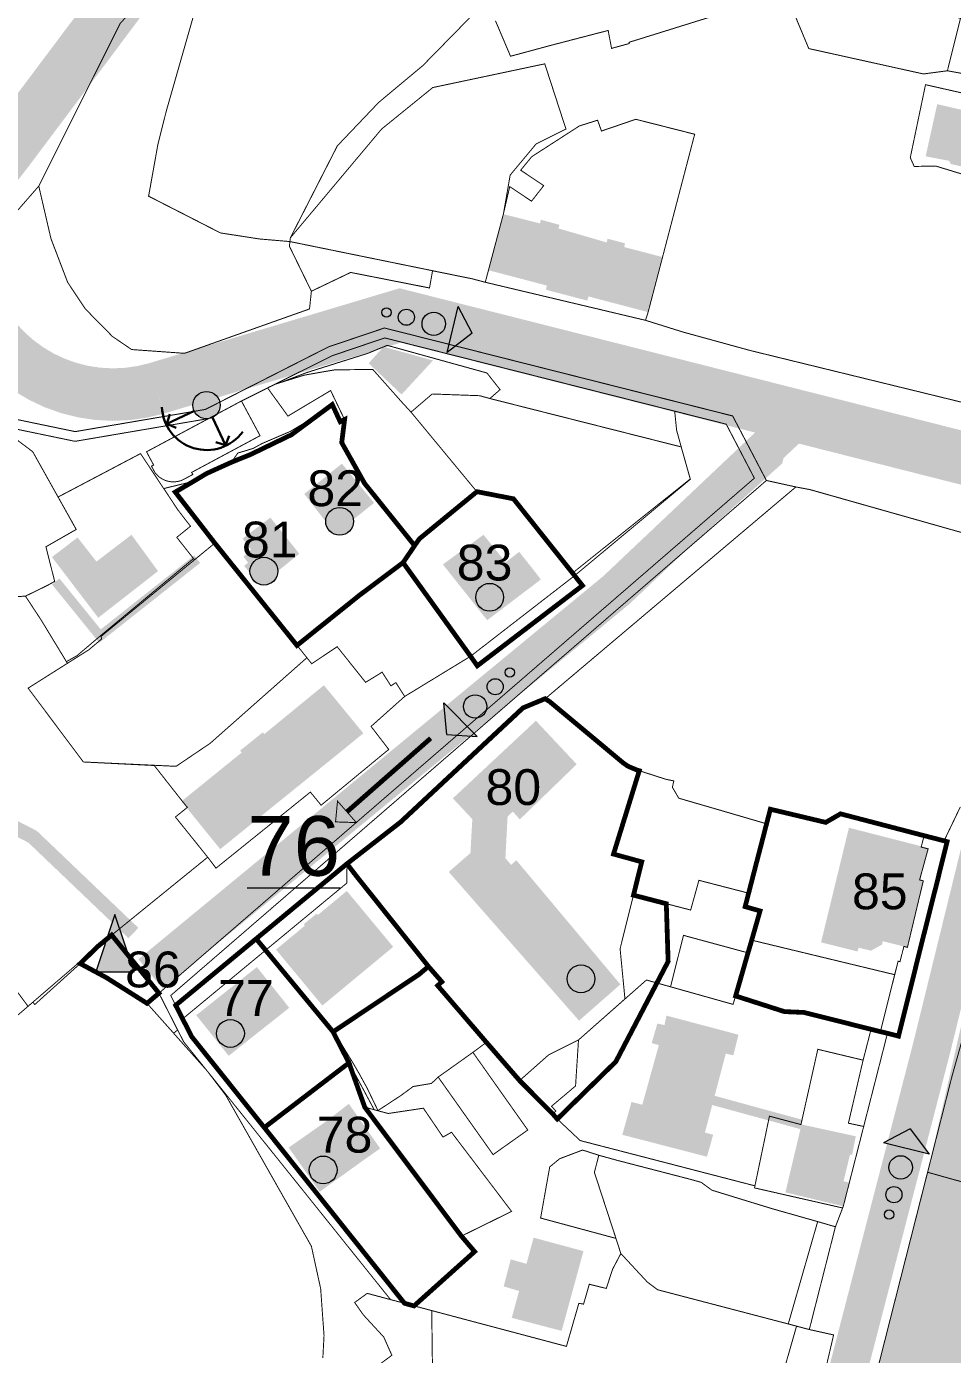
# Model space of a CAD drawing. Header units: millimetres. Extents: x 21689 to 31331, y 37531 to 43751.
# Drawn here: x 25501.4 to 25695.3, y 41849.1 to 42127.4 of the extents above; entities that cross this region are included whole.
import ezdxf

# ---------------------------------------------------------------- set-up
doc = ezdxf.new("R2010")
doc.units = ezdxf.units.MM
doc.linetypes.add('g5_084', pattern=[0.4, 0.2, -0.2])
for name, color, linetype, lineweight in [('0.15 - Видовые раскрытия', 22, 'Continuous', 9), ('00 границы ОКН', 1, 'Continuous', 40), ('00 номер ОКН', 7, 'Continuous', 15), ('00 Разраб границы', 5, 'g5_084', 50), ('CONTUR', 150, 'Continuous', 9)]:
    doc.layers.add(name, color=color, linetype=linetype, lineweight=lineweight)
doc.layers.add('0.16.3 - пешеходные пути', color=40, linetype='boundary')
for name, color, linetype, lineweight, transparency in [('00 Дороги', 252, 'Continuous', 9, 0.2), ('00 ОКН', 1, 'Continuous', 9, 0.4), ('24. ценная дореволюц постройка', 192, 'Continuous', 13, 0.4)]:
    doc.layers.add(name, color=color, linetype=linetype, lineweight=lineweight, transparency=transparency)
doc.layers.add('00 Парки и скверы', color=114, linetype='Continuous', lineweight=9, true_color=0x00a945, transparency=0.5)
doc.layers.add('25. ценная историческая застройка сов пер', color=92, linetype='Continuous', lineweight=0, true_color=0x19df16)
doc.styles.get("Standard").update_dxf_attribs({"font": 'arial.ttf'})
doc.linetypes.add('474_2', pattern='A,1,-0.5,[222,geobl2.shx,S=0.1,R=0,X=0,Y=0],-0.5,3', length=5)
doc.linetypes.add('boundary', pattern='A,7,-3,[1,bnd.shx,S=1,R=0,X=0,Y=0],-3,3', length=16)

# ---------------------------------------------------------------- blocks, each defined once
blk = doc.blocks.new('участки все')
at = {"layer": 'CONTUR', "const_width": 0.2}
for points in [[(2612.03, 4402.79), (2624.85, 4400.12), (2652.12, 4404.77), (2677.9, 4417.88), (2689.62, 4421.84), (2762.55, 4403.4), (2769.62, 4389.88), (2644.86, 4281.96), (2649.26, 4273.33), (2693.83, 4217.47), (2690.9, 4218.24), (2652.49, 4266.16), (2647.57, 4272.26), (2642.39, 4282.45), (2767.1, 4390.37), (2761.21, 4401.68), (2689.69, 4419.76), (2678.68, 4416.03), (2659.67, 4406.54), (2652.76, 4402.85), (2624.82, 4398.09), (2611.2, 4400.92)], [(2652.8, 4498.37), (2643.95, 4467.38), (2642.19, 4460.41), (2640.23, 4449.46), (2655.27, 4441.76), (2663.47, 4440.49), (2669.82, 4439.95), (2669.92, 4440.74), (2679.76, 4460.01), (2688.43, 4469.12), (2697.65, 4476.81), (2707.67, 4487.04)], [(2712.88, 4486.21), (2716.03, 4478.78), (2724.31, 4481.02), (2734.22, 4483.6), (2736.48, 4484.18), (2737.19, 4480.43), (2740.87, 4481.44), (2740.84, 4481.7), (2760.53, 4487.83)], [(2612.03, 4402.79), (2624.85, 4400.12), (2652.12, 4404.77), (2677.9, 4417.88), (2689.62, 4421.84), (2762.55, 4403.4), (2769.62, 4389.88), (2644.86, 4281.96), (2649.26, 4273.33), (2693.83, 4217.47), (2690.9, 4218.24), (2652.49, 4266.16), (2647.57, 4272.26), (2642.39, 4282.45), (2767.1, 4390.37), (2761.21, 4401.68), (2689.69, 4419.76), (2678.68, 4416.03), (2659.67, 4406.54), (2652.76, 4402.85), (2624.82, 4398.09), (2611.2, 4400.92)], [(2819.03, 4451.52), (2805.07, 4455.78), (2800.58, 4455.69), (2799.76, 4457.54), (2799.76, 4457.54), (2802.95, 4472.82), (2845.48, 4463.2)], [(2811.99, 4378.56), (2778.75, 4387.97), (2775.8, 4388.53), (2769.63, 4389.88), (2762.56, 4403.41), (2689.63, 4421.84), (2677.9, 4417.88), (2652.12, 4404.78), (2624.85, 4400.13), (2612.03, 4402.79)], [(2607.38, 4440.27), (2617.22, 4451.57), (2617.22, 4451.57), (2619.77, 4440.57), (2623.27, 4431.4), (2626.96, 4425.85), (2632.66, 4420.05), (2636.68, 4417.32), (2647.74, 4416.53), (2673.93, 4425.83), (2674.32, 4429.54), (2682.55, 4433.48), (2699.06, 4430.22), (2699.7, 4433.83), (2708.04, 4432.14), (2710.74, 4431.42), (2744.3, 4423.45), (2752.19, 4420.98), (2766.23, 4417.12), (2875.03, 4390.51)], [(2614.43, 4365.66), (2615.44, 4366.14), (2619.09, 4367.93), (2620.55, 4368.74), (2618.72, 4375.99), (2625.07, 4379.63), (2620.52, 4387.75), (2615.96, 4395.9), (2603.32, 4405.45)], [(2810.25, 4321.5), (2806.84, 4314.38), (2802.66, 4315.46), (2785.16, 4320.03), (2782.05, 4318.24), (2770.45, 4321), (2769.67, 4317.94), (2761.17, 4320.43), (2751.27, 4323.31), (2749.93, 4325.6), (2750.23, 4326.93), (2748.54, 4327.28), (2742.45, 4329.25), (2740.63, 4330), (2739.62, 4330.71), (2724.26, 4343.53), (2723.28, 4344.15), (2775.79, 4388.53), (2775.79, 4388.53), (2778.75, 4387.98), (2811.99, 4378.56)], [(2773.54, 4167.26), (2783.7, 4210.84), (2778.61, 4211.97), (2784.08, 4233.5), (2785.73, 4237.8), (2794.98, 4274.03), (2797.3, 4273.45), (2799.08, 4280.59), (2801.77, 4291.35), (2805.38, 4305.8), (2807.48, 4314.21), (2806.84, 4314.38), (2810.25, 4321.5)], [(2813.36, 4282.39), (2808.48, 4264.98), (2782.63, 4163.21)], [(2606.35, 4181.06), (2597.79, 4215.59), (2576.81, 4241.48), (2578.71, 4246.13), (2581.01, 4250.52), (2581.01, 4250.52), (2615.99, 4280.57), (2616.38, 4280.07), (2625.9, 4288.66), (2631.38, 4285.71), (2639.9, 4280.32), (2652.49, 4266.16), (2656.39, 4261.05), (2674.32, 4229.43), (2676.26, 4220.55), (2676.97, 4210.69), (2676.72, 4206)]]:
    blk.add_lwpolyline(points, dxfattribs=at)
for points in [[(2655, 4504.27), (2652.8, 4498.38), (2643.95, 4467.38), (2642.19, 4460.41), (2640.22, 4449.46), (2655.27, 4441.76), (2663.47, 4440.49), (2669.82, 4439.95), (2669.72, 4438.96), (2674.32, 4429.54), (2673.93, 4425.83), (2647.74, 4416.53), (2636.68, 4417.32), (2632.66, 4420.05), (2626.96, 4425.85), (2623.27, 4431.4), (2619.77, 4440.57), (2617.22, 4451.57), (2634.28, 4485.67), (2645.08, 4497.44), (2655, 4504.27)], [(2800.95, 4489.39), (2804.06, 4501.47), (2806.08, 4501.67), (2820.37, 4502.82), (2829.08, 4503.28), (2829.04, 4498.83), (2826.8, 4493.66), (2826.66, 4493.26), (2823.61, 4494.07), (2818.3, 4473.77), (2807.54, 4475.74), (2810.28, 4486.72), (2800.95, 4489.39)], [(2773.65, 4492.02), (2776.93, 4493.07), (2790.78, 4497.14), (2791.35, 4500.19), (2804.06, 4501.47), (2800.95, 4489.39), (2810.28, 4486.72), (2807.54, 4475.74), (2802.52, 4475.07), (2778.5, 4480.39), (2773.65, 4492.02)], [(2710.74, 4431.42), (2711.43, 4434.03), (2714.54, 4445.74), (2715.96, 4453.89), (2721.37, 4460.39), (2727.64, 4463.53), (2723.2, 4477.19), (2699.74, 4472.22), (2689.01, 4463.51), (2669.92, 4440.74), (2669.82, 4439.95), (2699.7, 4433.84), (2708.03, 4432.14), (2710.74, 4431.42)], [(2710.74, 4431.42), (2711.43, 4434.03), (2714.54, 4445.74), (2715.86, 4451.47), (2720.43, 4448.41), (2722.55, 4451.12), (2722.98, 4451.67), (2718.16, 4454.91), (2720.48, 4457.74), (2722.32, 4458.93), (2730.44, 4464.17), (2734.27, 4465.38), (2735.08, 4463.11), (2742.26, 4465.57), (2752.08, 4463.08), (2754.6, 4462.43), (2747.97, 4437.06), (2744.85, 4425.17), (2744.3, 4423.45), (2710.74, 4431.42)], [(2699.7, 4433.84), (2669.82, 4439.95), (2669.72, 4438.96), (2674.32, 4429.54), (2682.55, 4433.48), (2699.06, 4430.23), (2699.7, 4433.84)], [(2673.26, 4412.47), (2668.1, 4410.49), (2672.79, 4411.95), (2676.99, 4412.69), (2679.27, 4413.07), (2687.19, 4413.15), (2693.34, 4406.22), (2695.19, 4404.21), (2699.62, 4408.01), (2709.55, 4407.65), (2711.71, 4407.06), (2713.84, 4408.92), (2711.09, 4412.41), (2690.21, 4418.2), (2686.13, 4416.53), (2673.26, 4412.47)], [(2665.15, 4409.27), (2666.76, 4410.07), (2672.79, 4411.95), (2676.99, 4412.69), (2679.27, 4413.07), (2687.19, 4413.15), (2693.34, 4406.22), (2695.19, 4404.21), (2708.98, 4387.54), (2703.87, 4383.34), (2696.94, 4377.67), (2695.94, 4376.26), (2685.48, 4389.28), (2680.68, 4397.81), (2681.27, 4402.65), (2678.35, 4408.73), (2669.41, 4403.38), (2665.15, 4409.27)], [(2695.19, 4404.21), (2699.62, 4408.01), (2709.55, 4407.65), (2711.71, 4407.06), (2751.77, 4396.92), (2751.96, 4396.28), (2753.67, 4390.21), (2729.02, 4370.49), (2716.65, 4386.05), (2708.98, 4387.54), (2695.19, 4404.21)], [(2639.79, 4395.9), (2659.67, 4406.54), (2663.57, 4399.27), (2649.24, 4391.58), (2649.49, 4391.15), (2647.98, 4390.33), (2647.07, 4389.87), (2646.25, 4389.66), (2645.41, 4389.58), (2644.57, 4389.66), (2643.76, 4389.87), (2642.99, 4390.24), (2642.3, 4390.72), (2641.64, 4391.4), (2640.83, 4392.88), (2641.28, 4393.12), (2639.79, 4395.9)], [(2657.56, 4393.7), (2658.91, 4395.63), (2662.11, 4396.6), (2663.98, 4397.63), (2669.9, 4400.16), (2675.14, 4403.31), (2678.69, 4405.79), (2680.36, 4402.19), (2681.27, 4402.65), (2680.68, 4397.81), (2685.48, 4389.28), (2695.94, 4376.26), (2695.75, 4375.94), (2693.52, 4372.68), (2707.66, 4353.05), (2693.86, 4344.63), (2692.02, 4347.52), (2690.97, 4346.85), (2689.14, 4349.72), (2685.68, 4347.59), (2679.72, 4355.05), (2674.39, 4351.49), (2673.38, 4352.75), (2654.1, 4376.76), (2649.87, 4373.3), (2649.63, 4373.53), (2646.12, 4377.97), (2649, 4380.29), (2646.35, 4383.73), (2643.4, 4388.2), (2649.6, 4389.7), (2652.27, 4391.29), (2657.56, 4393.7)], [(2686.82, 4338.35), (2693.86, 4344.63), (2707.66, 4353.05), (2729.45, 4369.94), (2753.7, 4390.14), (2751.96, 4396.28), (2750.82, 4400.4), (2750.42, 4404.4), (2761.22, 4401.68), (2767.1, 4390.37), (2642.39, 4282.45), (2646.3, 4274.73), (2645.46, 4274.08), (2639.9, 4280.32), (2638.15, 4281.44), (2631.38, 4285.71), (2625.9, 4288.66), (2625.68, 4288.9), (2629.59, 4292.26), (2652.61, 4310.95), (2654.34, 4308.65), (2674.11, 4324.59), (2676.36, 4321.84), (2690.52, 4333.53), (2686.82, 4338.35)], [(2621.27, 4386.42), (2638.53, 4395.52), (2646.35, 4383.73), (2649, 4380.29), (2646.12, 4377.97), (2649.63, 4373.53), (2630.06, 4357.28), (2625.22, 4353.16), (2623.01, 4351.93), (2617.77, 4360.56), (2614.43, 4365.66), (2615.44, 4366.14), (2619.09, 4367.93), (2620.55, 4368.74), (2618.72, 4375.99), (2625.06, 4379.63), (2621.27, 4386.42)], [(2718.66, 4342.24), (2693.03, 4318.32), (2681.78, 4309.57), (2681.76, 4305.54), (2647.35, 4277.07), (2644.86, 4281.96), (2769.63, 4389.89), (2775.8, 4388.53), (2723.29, 4344.15), (2718.66, 4342.24)], [(2696.94, 4377.67), (2703.87, 4383.34), (2708.98, 4387.54), (2716.65, 4386.05), (2729.45, 4369.94), (2707.66, 4353.05), (2693.52, 4372.68), (2695.75, 4375.94), (2696.94, 4377.67)], [(2645.99, 4329.99), (2626.56, 4330.9), (2614.99, 4346.37), (2627.74, 4354.43), (2630.39, 4356.67), (2630.25, 4357.2), (2654.1, 4376.76), (2673.38, 4352.75), (2653.13, 4334.82), (2645.99, 4329.99)], [(2626.56, 4330.9), (2614.99, 4346.37), (2623.22, 4351.57), (2617.77, 4360.56), (2614.43, 4365.66), (2601.43, 4364.74), (2600.95, 4365.38), (2599.99, 4366.66), (2589.53, 4359.97), (2587.49, 4358.26), (2588.44, 4356.75), (2591.56, 4351.78), (2577.87, 4341.45), (2596.65, 4310.91), (2602, 4297.21), (2614.97, 4279.7), (2629.59, 4292.26), (2652.6, 4310.95), (2645.84, 4319.37), (2648.34, 4321.38), (2646.95, 4323.1), (2641.41, 4330.16), (2626.56, 4330.9)], [(2710.98, 4272.16), (2700.78, 4284.04), (2701.68, 4284.82), (2698.85, 4288.05), (2683.63, 4307.12), (2681.78, 4309.57), (2693.03, 4318.32), (2718.66, 4342.24), (2723.28, 4344.15), (2724.26, 4343.53), (2739.62, 4330.71), (2740.63, 4330), (2742.45, 4329.25), (2743.01, 4329.07), (2741.25, 4323.04), (2737.61, 4311.6), (2743.52, 4309.97), (2738.98, 4291.76), (2740, 4281.25), (2730.27, 4272.65), (2724.04, 4269.55), (2717.92, 4264.13), (2710.98, 4272.16)], [(2743.01, 4329.07), (2748.54, 4327.28), (2750.23, 4326.93), (2749.93, 4325.6), (2751.27, 4323.31), (2761.17, 4320.43), (2769.67, 4317.94), (2768.95, 4315.19), (2767.52, 4309.65), (2765.9, 4303.41), (2755.49, 4306.1), (2753.76, 4299.87), (2741.79, 4302.99), (2743.52, 4309.97), (2737.61, 4311.6), (2741.25, 4323.04), (2743.01, 4329.07)], [(2802.66, 4315.46), (2785.16, 4320.03), (2782.05, 4318.24), (2770.45, 4321), (2768.95, 4315.19), (2767.52, 4309.65), (2765.17, 4300.59), (2768.31, 4299.69), (2766.54, 4293.56), (2796.49, 4286.33), (2797.21, 4289.16), (2797.61, 4289.06), (2798.42, 4292.26), (2799.16, 4292.05), (2802.48, 4305.99), (2801.71, 4306.19), (2803.5, 4312.69), (2802.04, 4313.07), (2802.66, 4315.46)], [(2802.66, 4315.46), (2802.04, 4313.07), (2803.5, 4312.69), (2801.71, 4306.19), (2802.48, 4305.99), (2799.16, 4292.05), (2798.42, 4292.26), (2797.61, 4289.06), (2797.21, 4289.16), (2793.51, 4274.4), (2797.3, 4273.45), (2799.08, 4280.59), (2801.77, 4291.35), (2805.38, 4305.8), (2807.48, 4314.21), (2802.66, 4315.46)], [(2752.26, 4294.57), (2765.77, 4290.9), (2763.18, 4281.88), (2762.63, 4280.11), (2749.54, 4283.79), (2752.26, 4294.57)], [(2796.49, 4286.33), (2793.51, 4274.4), (2777.46, 4278.41), (2773.39, 4278.59), (2763.18, 4281.88), (2766.54, 4293.56), (2796.49, 4286.33)], [(2678.87, 4274.36), (2696.87, 4286.41), (2698.85, 4288.05), (2701.68, 4284.82), (2700.78, 4284.04), (2710.98, 4272.16), (2708.15, 4270.05), (2702.21, 4265.82), (2700.87, 4264.88), (2699.48, 4263.54), (2695.63, 4262.89), (2693.11, 4261.04), (2688.25, 4257.84), (2687.84, 4258.73), (2686.04, 4262.47), (2684.35, 4265.56), (2683.33, 4267.32), (2682.91, 4268.04), (2680.45, 4272.07), (2678.87, 4274.36)], [(2744.5, 4285.21), (2749.54, 4283.79), (2762.63, 4280.11), (2763.19, 4281.88), (2773.39, 4278.59), (2777.46, 4278.41), (2791.55, 4274.89), (2789.88, 4268.42), (2780.39, 4270.69), (2776.86, 4254.92), (2770.26, 4256.68), (2767.22, 4242.08), (2730.62, 4251.57), (2725.82, 4256.08), (2724.87, 4257.16), (2725.52, 4257.76), (2724.61, 4258.75), (2729.65, 4263.01), (2730.27, 4272.65), (2744.5, 4285.21)], [(2708.15, 4270.05), (2717.69, 4256.54), (2719.64, 4253.78), (2712.46, 4248.68), (2712.38, 4248.62), (2703.2, 4261.59), (2700.87, 4264.88), (2702.21, 4265.82), (2708.15, 4270.05)], [(2770.26, 4256.68), (2776.86, 4254.92), (2780.39, 4270.69), (2789.88, 4268.42), (2786.8, 4255.21), (2790, 4254.52), (2785.73, 4237.8), (2785.57, 4237.45), (2767.14, 4241.65), (2767.22, 4242.08), (2770.26, 4256.68)], [(2664.46, 4254.29), (2682.2, 4267.86), (2687.48, 4258.03), (2685.51, 4258.56), (2705.74, 4231.54), (2708.51, 4228.3), (2698.12, 4218.88), (2695.83, 4216.93), (2693.83, 4217.47), (2664.46, 4254.29)], [(2705.74, 4231.54), (2685.51, 4258.56), (2690.4, 4257.24), (2697.78, 4258.35), (2701.89, 4252.3), (2703.67, 4253.31), (2716.25, 4236.72), (2705.74, 4231.54)], [(2738.11, 4231.07), (2722.33, 4235.33), (2724.24, 4246.05), (2726.32, 4247.76), (2731.12, 4249.58), (2734.51, 4248.49), (2733.6, 4244.89), (2738.11, 4231.07)], [(2774.2, 4213.14), (2746.83, 4220.31), (2744.66, 4221.94), (2739.14, 4227.9), (2733.6, 4244.89), (2734.51, 4248.49), (2738.31, 4247.44), (2753.43, 4243.52), (2755.98, 4242.81), (2758.21, 4241.17), (2770.76, 4237.31), (2780.36, 4234.59), (2774.2, 4213.14)], [(2832.69, 4236.99), (2830.15, 4227.52), (2826.41, 4212.71), (2819.5, 4185.11), (2811.23, 4154.31), (2807.92, 4154.9), (2786.81, 4160.37), (2782.63, 4163.21), (2803.38, 4244.93), (2809.22, 4243.29), (2832.69, 4236.99)], [(2774.2, 4213.14), (2780.36, 4234.59), (2784.08, 4233.5), (2778.61, 4211.97), (2774.2, 4213.14)], [(2774.2, 4213.14), (2746.83, 4220.31), (2744.66, 4221.94), (2739.14, 4227.9), (2737.4, 4224.59), (2736.09, 4220.58), (2732.53, 4221.46), (2731.33, 4217.3), (2730.34, 4217.46), (2727.74, 4208.44), (2699.53, 4215.94), (2699.65, 4206.09), (2699.81, 4198.78), (2705.47, 4188.62), (2757.34, 4174.99), (2765.9, 4177.68), (2775.94, 4212.67), (2774.2, 4213.14)], [(2775.94, 4212.67), (2765.9, 4177.68), (2757.34, 4174.99), (2705.47, 4188.62), (2699.81, 4198.78), (2699.65, 4206.09), (2699.53, 4215.94), (2686.02, 4219.55), (2683.38, 4217.63), (2685.22, 4215.02), (2689.47, 4210.41), (2691.18, 4206.58), (2680.3, 4198.53), (2672.33, 4191.8), (2671.36, 4191.47), (2661.76, 4189.32), (2752.5, 4166.13), (2763.22, 4164.34), (2773.54, 4167.26), (2783.7, 4210.84), (2778.61, 4211.97), (2775.94, 4212.67)]]:
    blk.add_lwpolyline(points, close=True, dxfattribs=at)
blk = doc.blocks.new('стрелка вид улицы')
at = {"layer": '0.15 - Видовые раскрытия', "linetype": '474_2'}
h = blk.add_hatch(color=256, dxfattribs=at)
h.dxf.hatch_style = 1
h.paths.add_polyline_path([(-23.36, -2.99), (-23.36, 2.99), (-26.54, 0)])
at = {"layer": '0.15 - Видовые раскрытия', "const_width": 0.2}
blk.add_lwpolyline([(-23.36, -2.99), (-23.36, 2.99), (-26.54, 0), (-23.36, -2.99)], dxfattribs=at)
at = {"layer": '0.15 - Видовые раскрытия', "linetype": '474_2', "const_width": 1}
blk.add_lwpolyline([(-23.36, 0), (0, 0)], dxfattribs=at)

msp = doc.modelspace()

# ---------------------------------------------------------------- hatches: boundary and pattern name
at = {"layer": '0.15 - Видовые раскрытия', "transparency": 33554687}
h = msp.add_hatch(color=256, dxfattribs=at)
h.dxf.hatch_style = 1
h.paths.add_polyline_path([(25589.52, 42059.09), (25594.77, 42063.12), (25591.84, 42068.71)])
h.paths.add_polyline_path([(25584.31, 42065.65, 1), (25589.07, 42064.49, 1)])
h.paths.add_polyline_path([(25579.33, 42066.85, 1), (25582.6, 42066.06, 1)])
h.paths.add_polyline_path([(25575.85, 42067.69, 1), (25577.75, 42067.23, 1)])
h = msp.add_hatch(color=256, dxfattribs=at)
h.dxf.hatch_style = 1
h.paths.add_polyline_path([(25589.52, 42059.09), (25594.77, 42063.12), (25591.84, 42068.71)])
h.paths.add_polyline_path([(25584.31, 42065.65, 1), (25589.07, 42064.49, 1)])
h.paths.add_polyline_path([(25579.33, 42066.85, 1), (25582.6, 42066.06, 1)])
h.paths.add_polyline_path([(25575.85, 42067.69, 1), (25577.75, 42067.23, 1)])
h = msp.add_hatch(color=256, dxfattribs=at)
h.dxf.hatch_style = 1
h.paths.add_polyline_path([(25537.07, 42046.04, 1), (25541.13, 42050.03, 1)])
h = msp.add_hatch(color=256, dxfattribs=at)
h.dxf.hatch_style = 1
h.paths.add_polyline_path([(25588.81, 41985.63), (25589.46, 41979.04), (25595.76, 41978.59)])
h.paths.add_polyline_path([(25597.12, 41986.61, 1), (25593.63, 41983.16, 1)])
h.paths.add_polyline_path([(25600.77, 41990.21, 1), (25598.37, 41987.84, 1)])
h.paths.add_polyline_path([(25603.31, 41992.72, 1), (25601.92, 41991.34, 1)])
h = msp.add_hatch(color=256, dxfattribs=at)
h.dxf.hatch_style = 1
h.paths.add_polyline_path([(25588.81, 41985.63), (25589.46, 41979.04), (25595.76, 41978.59)])
h.paths.add_polyline_path([(25597.12, 41986.61, 1), (25593.63, 41983.16, 1)])
h.paths.add_polyline_path([(25600.77, 41990.21, 1), (25598.37, 41987.84, 1)])
h.paths.add_polyline_path([(25603.31, 41992.72, 1), (25601.92, 41991.34, 1)])
h = msp.add_hatch(color=256, dxfattribs=at)
h.dxf.hatch_style = 1
h.paths.add_polyline_path([(25690.49, 41891.1), (25686.5, 41896.37), (25680.89, 41893.48)])
h.paths.add_polyline_path([(25683.91, 41885.93, 1), (25685.09, 41890.69, 1)])
h.paths.add_polyline_path([(25682.68, 41880.95, 1), (25683.49, 41884.23, 1)])
h.paths.add_polyline_path([(25681.82, 41877.48, 1), (25682.29, 41879.38, 1)])
h = msp.add_hatch(color=256, dxfattribs=at)
h.dxf.hatch_style = 1
h.paths.add_polyline_path([(25690.49, 41891.1), (25686.5, 41896.37), (25680.89, 41893.48)])
h.paths.add_polyline_path([(25683.91, 41885.93, 1), (25685.09, 41890.69, 1)])
h.paths.add_polyline_path([(25682.68, 41880.95, 1), (25683.49, 41884.23, 1)])
h.paths.add_polyline_path([(25681.82, 41877.48, 1), (25682.29, 41879.38, 1)])
at = {"layer": '00 ОКН', "transparency": 33554585}
h = msp.add_hatch(color=1, dxfattribs=at)
h.dxf.hatch_style = 1
h.paths.add_polyline_path([(25566.09, 42021.04), (25559.58, 42029.42), (25567.46, 42035.77), (25574.21, 42027.55)])
h = msp.add_hatch(color=1, dxfattribs=at)
h.dxf.hatch_style = 1
h.paths.add_polyline_path([(25550.41, 42010.29), (25546.99, 42014.33), (25547.81, 42015.01), (25546.83, 42016.29), (25548.42, 42017.8), (25546.66, 42020.06), (25552.48, 42024.47), (25558.54, 42016.9)])
at = {"layer": '00 ОКН', "transparency": 33554687}
h = msp.add_hatch(color=2, dxfattribs=at)
h.dxf.hatch_style = 1
edge = h.paths.add_edge_path()
edge.add_arc((25566.98, 42023.68), 2.91, 0, 360)
at = {"layer": '00 ОКН', "transparency": 33554585}
h = msp.add_hatch(color=1, dxfattribs=at)
h.dxf.hatch_style = 1
h.paths.add_polyline_path([(25588.61, 42014.66), (25597.12, 42020.87), (25601.76, 42015.1), (25604.6, 42017.29), (25608.07, 42012.9), (25609.12, 42011.49), (25606.2, 42009.27), (25597.89, 42002.97)])
at = {"layer": '00 ОКН', "transparency": 33554687}
h = msp.add_hatch(color=2, dxfattribs=at)
h.dxf.hatch_style = 1
edge = h.paths.add_edge_path()
edge.add_arc((25551.12, 42013.24), 2.91, 0, 360)
h = msp.add_hatch(color=2, dxfattribs=at)
h.dxf.hatch_style = 1
edge = h.paths.add_edge_path()
edge.add_arc((25598.42, 42007.78), 2.91, 0, 360)
at = {"layer": '00 ОКН', "transparency": 33554585}
h = msp.add_hatch(color=1, dxfattribs=at)
h.dxf.hatch_style = 1
h.paths.add_polyline_path([(25594.57, 41957.62), (25594.39, 41954.18), (25589.84, 41950.22), (25617.13, 41919.05), (25625.78, 41926.65), (25604, 41952.67), (25602.9, 41951.7), (25601.71, 41953.12), (25602.16, 41961.82), (25603.27, 41962.87), (25604.72, 41961.22), (25616.64, 41972.78), (25608.1, 41981.9), (25590.7, 41965.64), (25594.78, 41961.28)])
h = msp.add_hatch(color=1, dxfattribs=at)
h.dxf.hatch_style = 1
h.paths.add_polyline_path([(25667.82, 41935.47), (25673.66, 41959.48), (25690.34, 41955.2), (25688.59, 41948.51), (25689.39, 41948.33), (25685.86, 41934.42), (25680.76, 41935.7), (25680.57, 41934.99), (25678.28, 41933.72), (25675.7, 41934.34), (25675.46, 41933.55)])
h = msp.add_hatch(color=1, dxfattribs=at)
h.dxf.hatch_style = 1
h.paths.add_polyline_path([(25519.93, 41941.32), (25515.93, 41929.32), (25523.93, 41929.32)])
h = msp.add_hatch(color=1, dxfattribs=at)
h.dxf.hatch_style = 1
h.paths.add_polyline_path([(25536.95, 41920.19), (25549.66, 41930.28), (25556.43, 41921.75), (25543.75, 41911.69)])
h.paths.add_polyline_path([(25572, 41889.83), (25562.81, 41883.2), (25556.32, 41892.46), (25564.42, 41898.14), (25568.92, 41901.63), (25575.48, 41892.27)])
at = {"layer": '00 ОКН', "transparency": 33554687}
h = msp.add_hatch(color=2, dxfattribs=at)
h.dxf.hatch_style = 1
edge = h.paths.add_edge_path()
edge.add_arc((25617.53, 41927.82), 2.91, 0, 360)
h = msp.add_hatch(color=2, dxfattribs=at)
h.dxf.hatch_style = 1
edge = h.paths.add_edge_path()
edge.add_arc((25544.12, 41916.37), 2.91, 0, 360)
h = msp.add_hatch(color=2, dxfattribs=at)
h.dxf.hatch_style = 1
edge = h.paths.add_edge_path()
edge.add_arc((25563.54, 41887.78), 2.91, 0, 360)
at = {"layer": '00 Парки и скверы'}
h = msp.add_hatch(color=256, dxfattribs=at)
h.dxf.hatch_style = 1
h.paths.add_polyline_path([(25690.13, 41887.24), (25669.37, 41805.53), (25672.3, 41803.58), (25673.56, 41803.01), (25697.92, 41796.63), (25700.88, 41807.46), (25717.3, 41871.54), (25719.28, 41879.39), (25739.01, 41874.23), (25737.31, 41867.81), (25742.01, 41861.82), (25744.96, 41872.86), (25751.88, 41901.18), (25757.71, 41919.27), (25731.13, 41925.83), (25728.95, 41924.05), (25723.41, 41919.57), (25698.71, 41924.73)])
at = {"layer": '24. ценная дореволюц постройка'}
h = msp.add_hatch(color=192, dxfattribs=at)
h.dxf.hatch_style = 1
h.paths.add_polyline_path([(25573.06, 42056.82), (25576.21, 42060.26), (25586.54, 42057.39), (25579.96, 42050.26), (25573.02, 42056.85)])
h = msp.add_hatch(color=192, dxfattribs=at)
h.dxf.hatch_style = 1
h.paths.add_polyline_path([(25516.43, 42003.48), (25528.95, 42013.25), (25523.39, 42020.87), (25516.05, 42015.25), (25512.1, 42020.3), (25506.73, 42016.19)])
h = msp.add_hatch(color=192, dxfattribs=at)
h.dxf.hatch_style = 1
h.paths.add_polyline_path([(25635.44, 41920.11), (25650.52, 41916.11), (25649.45, 41911.79), (25647.87, 41912.16), (25643.5, 41895.6), (25645.23, 41895.16), (25643.92, 41890.54), (25626.19, 41895.14), (25628.12, 41902.02), (25630.38, 41901.44), (25633.85, 41913.93), (25632.34, 41914.35), (25633.54, 41918.45), (25635.02, 41918.13)])
h.paths.add_polyline_path([(25660.36, 41883.07), (25663.73, 41897.3), (25675.09, 41894.83), (25674.32, 41890.93), (25673.88, 41890.98), (25672.54, 41885.43), (25673.75, 41885.13), (25672.47, 41880.16)])
h = msp.add_hatch(color=192, dxfattribs=at)
h.dxf.hatch_style = 1
h.paths.add_polyline_path([(25613.49, 41854.05), (25618.06, 41870.76), (25607.61, 41873.58), (25606.12, 41868.09), (25602.83, 41869.03), (25601.34, 41863.37), (25604.57, 41862.41), (25603.03, 41856.78)])
at = {"layer": '25. ценная историческая застройка сов пер', "lineweight": 30, "true_color": 0x19df16, "transparency": 33554585}
h = msp.add_hatch(color=92, dxfattribs=at)
h.dxf.hatch_style = 1
h.paths.add_polyline_path([(25726.86, 42103.78), (25721.51, 42104.83), (25721.72, 42105.93), (25718.16, 42106.74), (25717.91, 42105.57), (25703.42, 42108.6), (25703.64, 42109.73), (25699.98, 42110.55), (25699.64, 42109.37), (25692.15, 42111.1), (25689.73, 42100.17), (25694.68, 42099.22), (25695.01, 42098.55), (25697.65, 42097.98), (25698.17, 42098.55), (25699.37, 42098.25), (25699.59, 42097.49), (25702.34, 42097), (25702.98, 42097.61), (25713.02, 42095.52), (25713.33, 42094.71), (25716.02, 42094.21), (25716.56, 42094.84), (25718.54, 42094.41), (25718.68, 42093.59), (25721.46, 42093.09), (25722.1, 42093.68), (25726.84, 42092.73), (25729.22, 42103.27)])
h = msp.add_hatch(color=92, dxfattribs=at)
h.dxf.hatch_style = 1
h.paths.add_polyline_path([(25598.23, 42076.29), (25610.4, 42073.09), (25610.17, 42072.22), (25618.87, 42069.93), (25619.1, 42070.81), (25631.48, 42067.55), (25634.51, 42079.08), (25626.58, 42081.16), (25626.78, 42081.94), (25623.11, 42082.9), (25622.9, 42082.13), (25612.81, 42085.06), (25613.01, 42085.82), (25609.14, 42086.88), (25608.95, 42086.11), (25601.31, 42088.05)])
h = msp.add_hatch(color=92, dxfattribs=at)
h.dxf.hatch_style = 1
h.paths.add_polyline_path([(25560.47, 41986.7), (25562.85, 41988.65), (25563.69, 41989.35), (25571.95, 41979.28), (25567.86, 41975.93), (25541.97, 41954.99), (25533.86, 41965.01), (25546.46, 41975.22), (25546.15, 41975.65), (25550.91, 41979.46), (25551.2, 41979.1)])
h = msp.add_hatch(color=92, dxfattribs=at)
h.dxf.hatch_style = 1
h.paths.add_polyline_path([(25563.37, 41922.22), (25553.66, 41933.94), (25559.71, 41938.96), (25559.47, 41939.25), (25562.16, 41941.48), (25562.4, 41941.18), (25568.49, 41946.23), (25570.62, 41943.67), (25578.2, 41934.52)])

# ---------------------------------------------------------------- linework, layer by layer
at = {"layer": '0.15 - Видовые раскрытия'}
for p, q in [((25589.52, 42059.09), (25591.84, 42068.71)), ((25589.52, 42059.09), (25591.84, 42068.71)), ((25594.77, 42063.12), (25591.84, 42068.71)), ((25594.77, 42063.12), (25591.84, 42068.71)), ((25594.77, 42063.12), (25589.52, 42059.09)), ((25594.77, 42063.12), (25589.52, 42059.09)), ((25588.81, 41985.63), (25595.76, 41978.59)), ((25589.46, 41979.04), (25588.81, 41985.63)), ((25588.81, 41985.63), (25595.76, 41978.59)), ((25589.46, 41979.04), (25588.81, 41985.63)), ((25589.46, 41979.04), (25595.76, 41978.59)), ((25589.46, 41979.04), (25595.76, 41978.59)), ((25686.5, 41896.37), (25680.89, 41893.48)), ((25686.5, 41896.37), (25680.89, 41893.48)), ((25686.5, 41896.37), (25690.49, 41891.1)), ((25686.5, 41896.37), (25690.49, 41891.1)), ((25690.49, 41891.1), (25680.89, 41893.48)), ((25690.49, 41891.1), (25680.89, 41893.48))]:
    msp.add_line(p, q, dxfattribs=at)
at = {"layer": '0.15 - Видовые раскрытия', "lineweight": 30}
for p, q in [((25530.76, 42044.1), (25536.56, 42046.82)), ((25530.76, 42044.1), (25531.41, 42046.14)), ((25530.76, 42044.1), (25532.74, 42043.29)), ((25543.07, 42039.64), (25540.35, 42045.45)), ((25543.07, 42039.64), (25543.87, 42041.63)), ((25543.07, 42039.64), (25541.03, 42040.3))]:
    msp.add_line(p, q, dxfattribs=at)
at = {"layer": '0.15 - Видовые раскрытия'}
for centre, radius in [((25576.8, 42067.46), 0.978), ((25576.8, 42067.46), 0.978), ((25580.97, 42066.45), 1.69), ((25580.97, 42066.45), 1.69), ((25586.69, 42065.07), 2.45), ((25539.1, 42048.03), 2.85), ((25602.61, 41992.03), 0.978), ((25602.61, 41992.03), 0.978), ((25599.57, 41989.02), 1.69), ((25595.38, 41984.88), 2.45), ((25595.38, 41984.88), 2.45), ((25684.5, 41888.31), 2.45), ((25684.5, 41888.31), 2.45), ((25683.08, 41882.59), 1.69), ((25683.08, 41882.59), 1.69), ((25682.06, 41878.43), 0.978), ((25682.06, 41878.43), 0.978)]:
    msp.add_circle(centre, radius, dxfattribs=at)
at = {"layer": '0.15 - Видовые раскрытия', "lineweight": 30}
msp.add_arc((25539.14, 42048.02), 9.4, 182.301, 323.479, dxfattribs=at)
at = {"layer": '0.16.3 - пешеходные пути', "color": 40, "ltscale": 0.6, "true_color": 0xf8d731, "transparency": 33554687, "const_width": 3, "flags": 128}
msp.add_lwpolyline([(25523.79, 41937.41), (25502.68, 41957.59), (25476.39, 41971.07), (25464.87, 41977.8), (25461.03, 41981.75), (25450.61, 41985.97), (25441.48, 41999.82), (25431.02, 41994), (25419.67, 41999.81)], dxfattribs=at)
at = {"layer": '00 границы ОКН', "const_width": 1}
for points in [[(25558.05, 41997.68), (25540.84, 42019.12), (25532.56, 42029.82), (25536.35, 42032.04), (25539.09, 42033.69), (25544.31, 42036.06), (25548.38, 42037.71), (25556.91, 42041.84), (25565.44, 42048.16), (25567.11, 42044.55), (25568.03, 42045.01), (25567.42, 42040.18), (25572.21, 42031.64), (25582.68, 42018.6), (25582.5, 42018.3), (25580.27, 42015.04), (25571.08, 42008.15), (25558.05, 41997.68)], [(25595.82, 41993.41), (25594.41, 41995.41), (25580.27, 42015.04), (25582.5, 42018.3), (25582.68, 42018.6), (25583.7, 42020.03), (25590.61, 42025.7), (25595.74, 42029.9), (25603.39, 42028.41), (25616.21, 42012.3), (25617.85, 42010.23), (25595.82, 41993.41)], [(25604.68, 41906.5), (25597.73, 41914.52), (25587.52, 41926.4), (25588.39, 41927.19), (25585.59, 41930.41), (25570.39, 41949.48), (25568.52, 41951.93), (25579.78, 41960.69), (25605.4, 41984.6), (25610.03, 41986.52), (25610.99, 41985.9), (25626.37, 41973.07), (25627.39, 41972.36), (25629.18, 41971.61), (25629.75, 41971.43), (25624.35, 41953.96), (25630.27, 41952.33), (25628.53, 41945.35), (25635.41, 41943.56), (25635.79, 41931.46), (25624.84, 41910.47), (25612.57, 41898.44), (25611.62, 41899.52), (25604.68, 41906.5)], [(25649.93, 41924.23), (25652.52, 41933.26), (25653.3, 41935.92), (25655.05, 41942.05), (25651.92, 41942.94), (25652.65, 41945.77), (25654.26, 41952.01), (25655.7, 41957.55), (25656.41, 41960.31), (25657.2, 41963.36), (25668.8, 41960.6), (25671.9, 41962.39), (25689.4, 41957.82), (25693.59, 41956.74), (25694.22, 41956.57), (25692.14, 41948.16), (25688.5, 41933.71), (25685.83, 41922.93), (25684.05, 41915.81), (25681.73, 41916.4), (25680.25, 41916.76), (25678.28, 41917.25), (25664.22, 41920.78), (25660.14, 41920.95), (25649.93, 41924.23)], [(25526.64, 41922.68), (25524.88, 41923.8), (25518.13, 41928.07), (25512.64, 41931.02), (25516.35, 41934.62), (25519.24, 41937), (25529.14, 41924.81), (25526.64, 41922.68)]]:
    msp.add_lwpolyline(points, close=True, dxfattribs=at)
at = {"layer": '00 Дороги', "lineweight": 9}
for points, const_width in [([(25842.38, 42520.3), (25818.4, 42416.69), (25811.02, 42406.89), (25728.72, 42338.79), (25674.47, 42300.5), (25641.71, 42278.14), (25597.5, 42240.87), (25521.84, 42133.92), (25497.47, 42101.39), (25491.03, 42093.12), (25487.03, 42091.55)], 11), ([(25842.38, 42520.3), (25818.4, 42416.69), (25811.02, 42406.89), (25728.72, 42338.79), (25674.47, 42300.5), (25641.71, 42278.14), (25597.5, 42240.87), (25521.84, 42133.92), (25497.47, 42101.39), (25491.03, 42093.12), (25487.03, 42091.55)], 11), ([(25527.39, 41928.85), (25624.87, 42009.21), (25660.51, 42042.95)], 8), ([(25527.39, 41928.85), (25624.87, 42009.21), (25656.55, 42037.7), (25657.48, 42041.46)], 7), ([(25648.81, 41750.6), (25691.03, 41913.52), (25718.71, 42026.14)], 8)]:
    msp.add_lwpolyline(points, dxfattribs=dict(at, const_width=const_width))
at = {"layer": '00 Дороги', "lineweight": 9, "const_width": 11}
for points in [[(25488.2, 42075.63, 0.436526), (25528.61, 42051.54), (25579.66, 42066.82), (25838.95, 42001.21)], [(25488.2, 42075.63, 0.436526), (25528.61, 42051.54), (25579.66, 42066.82), (25840.88, 42000.59)]]:
    msp.add_lwpolyline(points, format="xyb", dxfattribs=at)
at = {"layer": '00 Дороги', "lineweight": 9}
msp.add_lwpolyline([(25718.71, 42026.14, 8, 8, 0), (25691.03, 41913.52, 8, 8, 0), (25648.81, 41750.6, 8, 8, 0), (25638.78, 41715.51, 8, 8, 0), (25627.36, 41668, 8, 8, 0), (25609.85, 41599.55, 8, 8, 0), (25590.78, 41527.6, 8, 8, 0), (25571.83, 41460.93, 8, 8, 0), (25569.77, 41449.59, 8, 8, 0), (25574.32, 41444.83, 0, 0, 0)], format="xyseb", dxfattribs=at)
at = {"layer": '00 ОКН', "color": 1}
msp.add_lwpolyline([(25519.93, 41941.32), (25515.93, 41929.32), (25523.93, 41929.32)], close=True, dxfattribs=at)
at = {"layer": '00 ОКН', "color": 7, "transparency": 33554687}
for centre in [(25566.98, 42023.68), (25551.12, 42013.24), (25598.42, 42007.78), (25617.53, 41927.82), (25544.12, 41916.37), (25563.54, 41887.78)]:
    msp.add_circle(centre, 2.91, dxfattribs=at)
at = {"layer": '00 Разраб границы', "ltscale": 5, "const_width": 1}
for points in [[(25582.68, 42018.6), (25583.7, 42020.03), (25590.61, 42025.7), (25595.74, 42029.9), (25603.39, 42028.41), (25616.21, 42012.3), (25617.85, 42010.23), (25595.82, 41993.41), (25594.41, 41995.41), (25580.27, 42015.04), (25571.08, 42008.15), (25558.05, 41997.68), (25540.84, 42019.12), (25532.56, 42029.82), (25536.35, 42032.04), (25539.09, 42033.69), (25544.31, 42036.06), (25548.38, 42037.71), (25556.91, 42041.84), (25565.44, 42048.16), (25567.11, 42044.55), (25568.03, 42045.01), (25567.42, 42040.18), (25572.21, 42031.64)], [(25582.68, 42018.6), (25583.7, 42020.03), (25590.61, 42025.7), (25595.74, 42029.9), (25603.39, 42028.41), (25616.21, 42012.3), (25617.85, 42010.23), (25595.82, 41993.41), (25594.41, 41995.41), (25580.27, 42015.04), (25571.08, 42008.15), (25558.05, 41997.68), (25540.84, 42019.12), (25532.56, 42029.82), (25536.35, 42032.04), (25539.09, 42033.69), (25544.31, 42036.06), (25548.38, 42037.71), (25556.91, 42041.84), (25565.44, 42048.16), (25567.11, 42044.55), (25568.03, 42045.01), (25567.42, 42040.18), (25572.21, 42031.64)], [(25585.59, 41930.41), (25588.39, 41927.19), (25587.52, 41926.4), (25597.73, 41914.52), (25604.68, 41906.5), (25611.62, 41899.52), (25612.57, 41898.44), (25624.84, 41910.47), (25635.79, 41931.46), (25635.41, 41943.56), (25628.53, 41945.35), (25630.27, 41952.33), (25624.35, 41953.96), (25629.75, 41971.43), (25629.18, 41971.61), (25627.39, 41972.36), (25626.37, 41973.07), (25610.99, 41985.9), (25610.03, 41986.52), (25605.4, 41984.6), (25579.78, 41960.69), (25568.52, 41951.93), (25549.5, 41936.21), (25532.65, 41922.28), (25536.01, 41915.69), (25551.21, 41896.65), (25580.57, 41859.83), (25582.57, 41859.28), (25595.26, 41870.66), (25592.49, 41873.9), (25572.25, 41900.92), (25568.94, 41910.21), (25565.61, 41916.71), (25583.61, 41928.74)], [(25585.59, 41930.41), (25588.39, 41927.19), (25587.52, 41926.4), (25597.73, 41914.52), (25604.68, 41906.5), (25611.62, 41899.52), (25612.57, 41898.44), (25624.84, 41910.47), (25635.79, 41931.46), (25635.41, 41943.56), (25628.53, 41945.35), (25630.27, 41952.33), (25624.35, 41953.96), (25629.75, 41971.43), (25629.18, 41971.61), (25627.39, 41972.36), (25626.37, 41973.07), (25610.99, 41985.9), (25610.03, 41986.52), (25605.4, 41984.6), (25579.78, 41960.69), (25568.52, 41951.93), (25549.5, 41936.21), (25532.65, 41922.28), (25536.01, 41915.69), (25551.21, 41896.65), (25580.57, 41859.83), (25582.57, 41859.28), (25595.26, 41870.66), (25592.49, 41873.9), (25572.25, 41900.92), (25568.94, 41910.21), (25565.61, 41916.71), (25583.61, 41928.74)]]:
    msp.add_lwpolyline(points, close=True, dxfattribs=at)
for points in [[(25549.5, 41936.21), (25568.52, 41951.93)], [(25549.5, 41936.21), (25568.52, 41951.93)], [(25549.5, 41936.21), (25532.65, 41922.28), (25536.01, 41915.69), (25551.21, 41896.65), (25568.94, 41910.21), (25565.61, 41916.71), (25549.5, 41936.21)], [(25549.5, 41936.21), (25532.65, 41922.28), (25536.01, 41915.69), (25551.21, 41896.65), (25568.94, 41910.21), (25565.61, 41916.71), (25549.5, 41936.21)], [(25551.21, 41896.65), (25580.57, 41859.83), (25582.57, 41859.28), (25595.26, 41870.66), (25592.49, 41873.9), (25572.25, 41900.92), (25568.94, 41910.21), (25551.21, 41896.65)], [(25551.21, 41896.65), (25580.57, 41859.83), (25582.57, 41859.28), (25595.26, 41870.66), (25592.49, 41873.9), (25572.25, 41900.92), (25568.94, 41910.21), (25551.21, 41896.65)]]:
    msp.add_lwpolyline(points, dxfattribs=at)
at = {"layer": '24. ценная дореволюц постройка', "lineweight": 30, "transparency": 33554661, "const_width": 2}
for points in [[(25507.52, 42011.09), (25516.8, 41999.64), (25537.15, 42015.75)], [(25645.28, 41902.34), (25663.73, 41897.3)]]:
    msp.add_lwpolyline(points, dxfattribs=at)

# ---------------------------------------------------------------- block references
at = {"layer": '0.15 - Видовые раскрытия', "rotation": 41.32503130881928}
msp.add_blockref('стрелка вид улицы', (25586.06, 41978.23), dxfattribs=at)
at = {"layer": 'CONTUR'}
msp.add_blockref('участки все', (22886.75, 37642.36), dxfattribs=at)

# ---------------------------------------------------------------- texts
at = {"layer": '00 номер ОКН', "color": 4, "attachment_point": 1}
for s, width, insert, char_height in [('{\\C7;82}', 10, (25560.23, 42034.37), 7.5), ('{\\C7;81}', 10, (25546.52, 42023.62), 7.5), ('{\\C7;83}', 10, (25591.52, 42018.79), 7.5), ('{\\C7;80}', 10, (25597.54, 41971.75), 7.5), ('{\\L\\C1;76}', 10, (25547.65, 41961.92), 12.5), ('{\\C7;85}', 10, (25674.3, 41949.9), 7.5), ('{\\C7;86}', 4.7915, (25522.06, 41933.53), 7.5), ('{\\C7;77}', 10, (25541.52, 41927.55), 7.5), ('{\\C7;78}', 10, (25562.19, 41898.91), 7.5)]:
    msp.add_mtext_dynamic_manual_height_columns(s, width=width, gutter_width=12.5, heights=[0], dxfattribs=dict(at, insert=insert, char_height=char_height))

doc.saveas('drawing.dxf')
